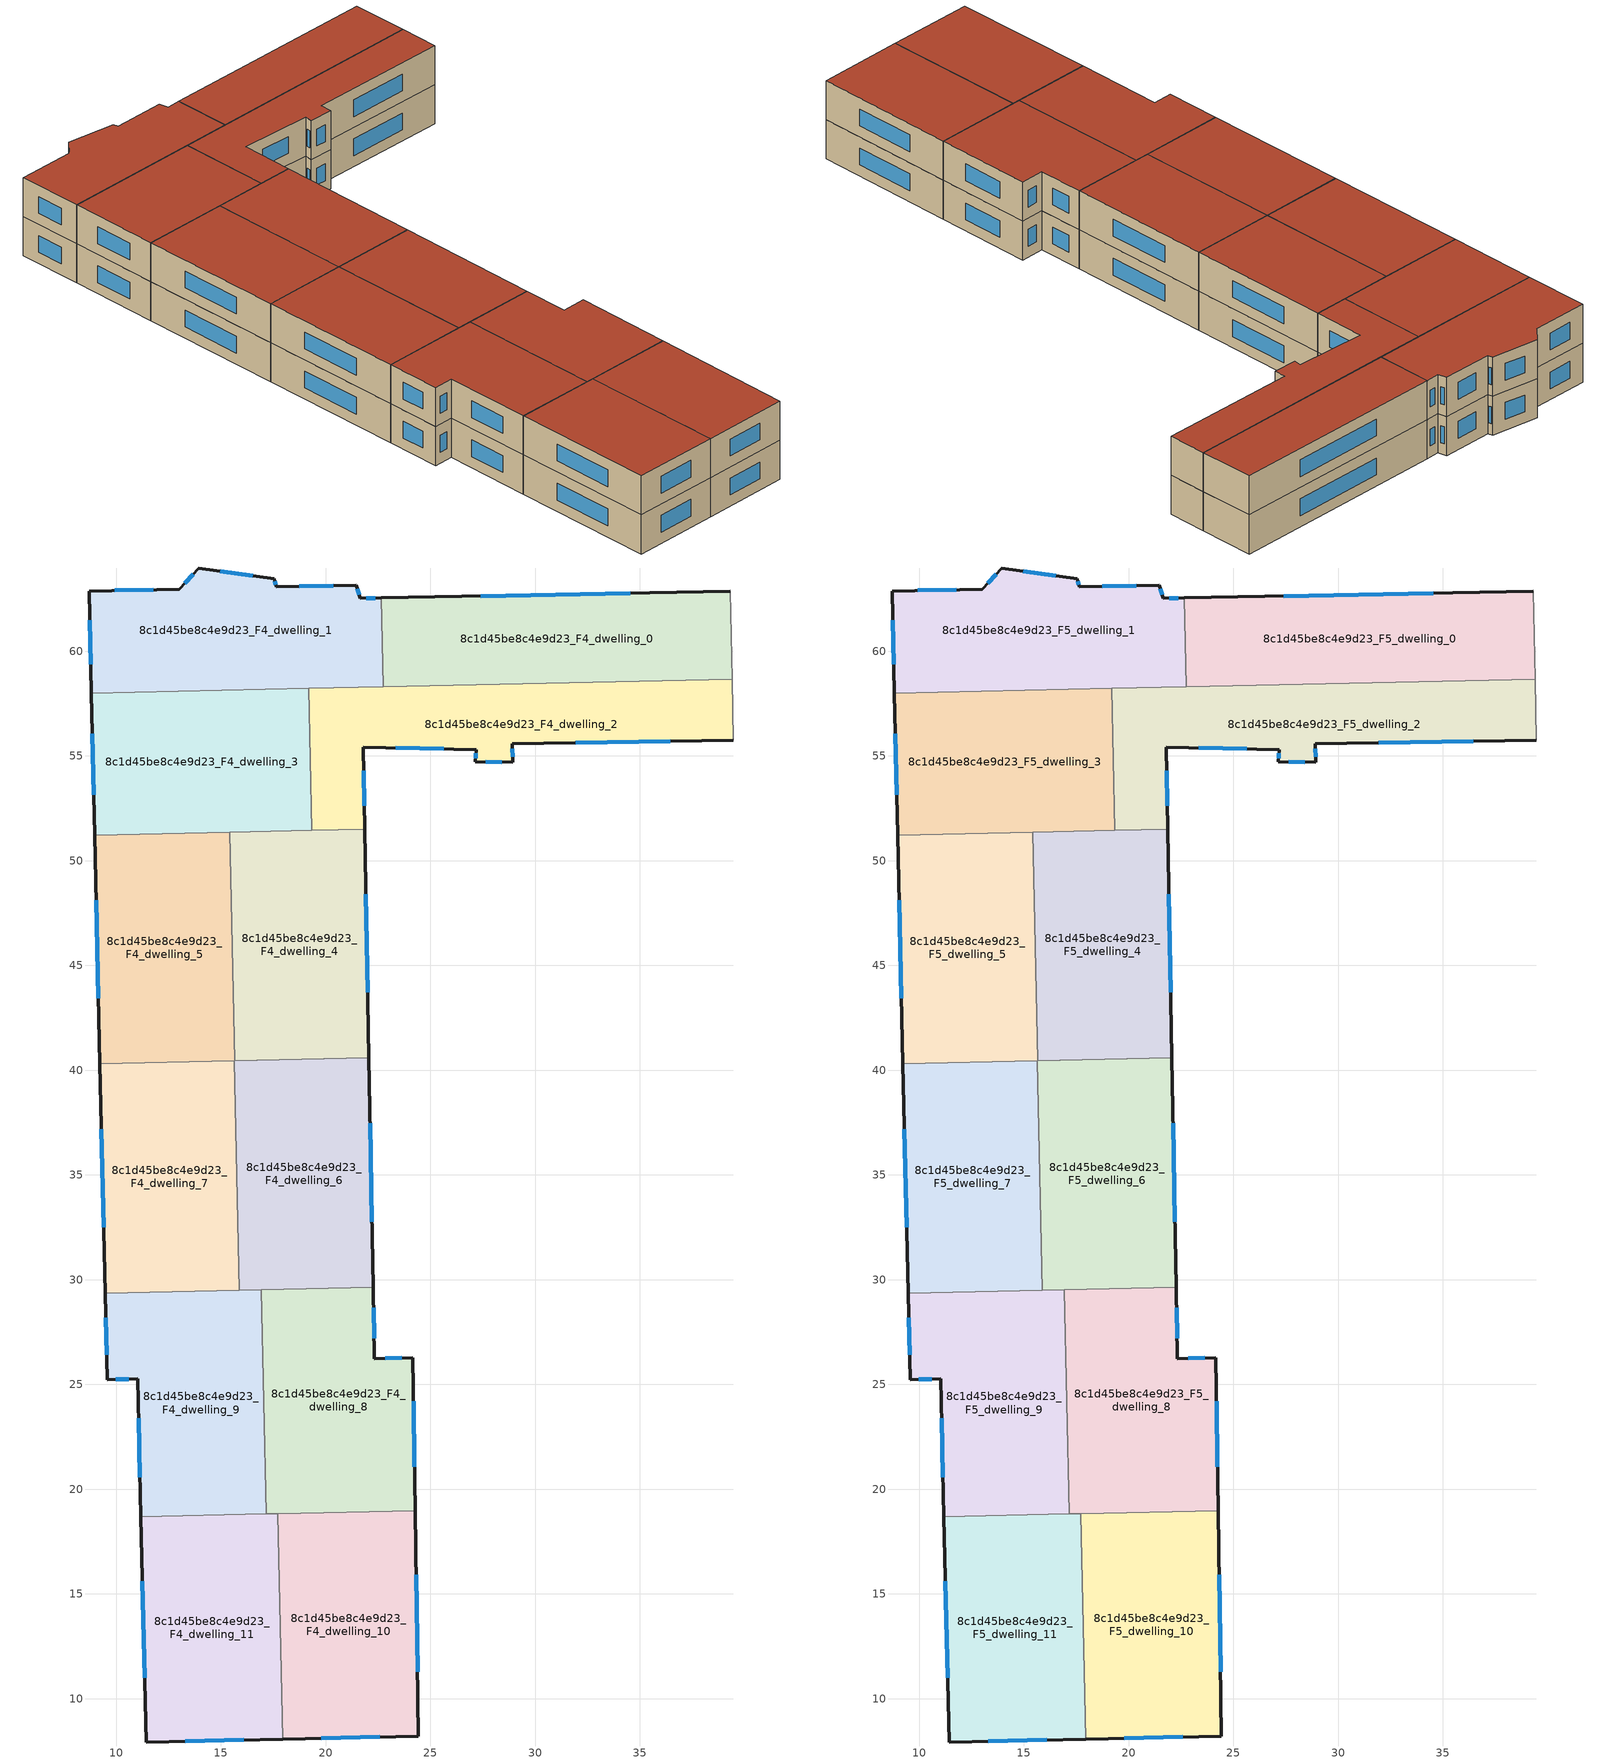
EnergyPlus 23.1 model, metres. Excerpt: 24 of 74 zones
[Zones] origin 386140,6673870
8c1d45be8c4e9d23_F4_dwelling_0
 floor to 8c1d45be8c4e9d23_F3_dwelling_0 (EU_floor_Construction): 39.31,62.86 39.4,58.67 22.74,58.3 22.65,62.54 z12
 wall outside (EU_wall_Construction): 39.31,62.86 22.65,62.54 z12:15
 wall to 8c1d45be8c4e9d23_F4_dwelling_1 (EU_wall_Construction): 22.65,62.54 22.74,58.3 z12:15
 wall adiabatic (EU_wall_Construction): 39.4,58.67 39.31,62.86 z12:15
 wall to 8c1d45be8c4e9d23_F4_dwelling_2 (EU_wall_Construction): 22.74,58.3 39.4,58.67 z12:15
 window (EU_Window_Construction): 34.55,62.77 27.41,62.63 z12.86:14.14
8c1d45be8c4e9d23_F4_dwelling_1
 floor to 8c1d45be8c4e9d23_F3_dwelling_1 (EU_floor_Construction): 22.65,62.54 22.74,58.3 8.82,58 8.71,62.87 13,62.97 13.94,63.97 17.54,63.45 17.64,63.07 21.46,63.16 21.65,62.52 z12
 wall outside (EU_wall_Construction): 22.65,62.54 21.65,62.52 21.46,63.16 17.64,63.07 17.54,63.45 13.94,63.97 13,62.97 8.71,62.87 8.82,58 z12:15
 wall to 8c1d45be8c4e9d23_F4_dwelling_3 (EU_wall_Construction): 8.82,58 19.18,58.22 z12:15
 wall to 8c1d45be8c4e9d23_F4_dwelling_2 (EU_wall_Construction): 19.18,58.22 22.74,58.3 z12:15
 window (EU_Window_Construction): 21.6,62.7 21.52,62.97 / 22.36,62.54 21.94,62.53 / 8.74,61.48 8.79,59.39 / 11.77,62.94 9.93,62.9 / 13.67,63.69 13.27,63.25 / 16.51,63.6 14.97,63.82 / 17.61,63.18 17.57,63.34 / 20.37,63.13 18.73,63.09 z12.86:14.14
8c1d45be8c4e9d23_F4_dwelling_10
 floor to 8c1d45be8c4e9d23_F3_dwelling_10 (EU_floor_Construction): 24.27,18.98 24.43,8.22 17.95,8.08 17.71,18.84 z12
 wall outside (EU_wall_Construction): 17.95,8.08 24.43,8.22 24.27,18.98 z12:15
 wall to 8c1d45be8c4e9d23_F4_dwelling_11 (EU_wall_Construction): 17.71,18.84 17.95,8.08 z12:15
 wall to 8c1d45be8c4e9d23_F4_dwelling_8 (EU_wall_Construction): 24.27,18.98 17.71,18.84 z12:15
 window (EU_Window_Construction): 24.39,11.3 24.32,15.91 / 19.8,8.12 22.58,8.18 z12.86:14.14
8c1d45be8c4e9d23_F4_dwelling_11
 floor to 8c1d45be8c4e9d23_F3_dwelling_11 (EU_floor_Construction): 17.71,18.84 17.95,8.08 11.43,7.93 11.18,18.69 z12
 wall outside (EU_wall_Construction): 11.18,18.69 11.43,7.93 17.95,8.08 z12:15
 wall to 8c1d45be8c4e9d23_F4_dwelling_9 (EU_wall_Construction): 17.17,18.83 11.18,18.69 z12:15
 wall to 8c1d45be8c4e9d23_F4_dwelling_8 (EU_wall_Construction): 17.71,18.84 17.17,18.83 z12:15
 window (EU_Window_Construction): 13.29,7.98 16.09,8.04 / 11.25,15.62 11.36,11.01 z12.86:14.14
8c1d45be8c4e9d23_F4_dwelling_2
 floor to 8c1d45be8c4e9d23_F3_dwelling_2 (EU_floor_Construction): 39.4,58.67 39.47,55.74 28.92,55.59 28.92,54.7 27.15,54.72 27.18,55.3 21.8,55.42 21.87,51.51 19.33,51.45 19.18,58.22 z12
 wall outside (EU_wall_Construction): 21.87,51.51 21.8,55.42 27.18,55.3 27.15,54.72 28.92,54.7 28.92,55.59 39.47,55.74 z12:15
 wall adiabatic (EU_wall_Construction): 39.47,55.74 39.4,58.67 z12:15
 wall to 8c1d45be8c4e9d23_F4_dwelling_3 (EU_wall_Construction): 19.18,58.22 19.33,51.45 z12:15
 wall to 8c1d45be8c4e9d23_F4_dwelling_4 (EU_wall_Construction): 19.33,51.45 21.87,51.51 z12:15
 window (EU_Window_Construction): 31.93,55.63 36.45,55.7 / 28.92,54.96 28.92,55.34 / 27.65,54.72 28.42,54.71 / 27.17,55.14 27.16,54.89 / 23.34,55.39 25.64,55.34 / 21.85,52.63 21.82,54.3 z12.86:14.14
8c1d45be8c4e9d23_F4_dwelling_3
 floor to 8c1d45be8c4e9d23_F3_dwelling_3 (EU_floor_Construction): 19.18,58.22 19.33,51.45 8.98,51.22 8.82,58 z12
 wall outside (EU_wall_Construction): 8.82,58 8.98,51.22 z12:15
 wall to 8c1d45be8c4e9d23_F4_dwelling_5 (EU_wall_Construction): 8.98,51.22 15.42,51.37 z12:15
 wall to 8c1d45be8c4e9d23_F4_dwelling_4 (EU_wall_Construction): 15.42,51.37 19.33,51.45 z12:15
 window (EU_Window_Construction): 8.86,56.06 8.93,53.16 z12.86:14.14
8c1d45be8c4e9d23_F4_dwelling_4
 floor to 8c1d45be8c4e9d23_F3_dwelling_4 (EU_floor_Construction): 21.87,51.51 22.07,40.6 15.66,40.46 15.41,51.37 z12
 wall outside (EU_wall_Construction): 22.07,40.6 21.87,51.51 z12:15
 wall to 8c1d45be8c4e9d23_F4_dwelling_5 (EU_wall_Construction): 15.41,51.37 15.66,40.46 22.07,40.6 z12:15
 window (EU_Window_Construction): 22.01,43.72 21.93,48.39 z12.86:14.14
8c1d45be8c4e9d23_F4_dwelling_5
 floor to 8c1d45be8c4e9d23_F3_dwelling_5 (EU_floor_Construction): 15.41,51.37 15.66,40.46 9.23,40.32 8.98,51.22 z12
 wall outside (EU_wall_Construction): 8.98,51.22 9.23,40.32 z12:15
 wall to 8c1d45be8c4e9d23_F4_dwelling_6 (EU_wall_Construction): 15.64,40.46 22.07,40.6 z12:15
 wall to 8c1d45be8c4e9d23_F4_dwelling_7 (EU_wall_Construction): 9.23,40.32 15.64,40.46 z12:15
 window (EU_Window_Construction): 9.05,48.11 9.16,43.43 z12.86:14.14
8c1d45be8c4e9d23_F4_dwelling_6
 floor to 8c1d45be8c4e9d23_F3_dwelling_6 (EU_floor_Construction): 22.07,40.6 22.27,29.65 15.88,29.51 15.64,40.46 z12
 wall outside (EU_wall_Construction): 22.27,29.65 22.07,40.6 z12:15
 wall to 8c1d45be8c4e9d23_F4_dwelling_7 (EU_wall_Construction): 15.64,40.46 15.88,29.51 z12:15
 wall to 8c1d45be8c4e9d23_F4_dwelling_8 (EU_wall_Construction): 16.93,29.53 22.27,29.65 z12:15
 wall to 8c1d45be8c4e9d23_F4_dwelling_9 (EU_wall_Construction): 15.88,29.51 16.93,29.53 z12:15
 window (EU_Window_Construction): 22.21,32.78 22.13,37.47 z12.86:14.14
8c1d45be8c4e9d23_F4_dwelling_7
 floor to 8c1d45be8c4e9d23_F3_dwelling_7 (EU_floor_Construction): 15.64,40.46 15.88,29.51 9.48,29.37 9.23,40.32 z12
 wall outside (EU_wall_Construction): 9.23,40.32 9.48,29.37 z12:15
 wall to 8c1d45be8c4e9d23_F4_dwelling_9 (EU_wall_Construction): 9.48,29.37 15.88,29.51 z12:15
 window (EU_Window_Construction): 9.3,37.19 9.41,32.49 z12.86:14.14
8c1d45be8c4e9d23_F4_dwelling_8
 floor to 8c1d45be8c4e9d23_F3_dwelling_8 (EU_floor_Construction): 22.27,29.65 22.33,26.23 24.16,26.29 24.27,18.98 17.17,18.83 16.93,29.53 z12
 wall outside (EU_wall_Construction): 24.27,18.98 24.16,26.29 22.33,26.23 22.27,29.65 z12:15
 wall to 8c1d45be8c4e9d23_F4_dwelling_9 (EU_wall_Construction): 16.93,29.53 17.17,18.83 z12:15
 window (EU_Window_Construction): 22.31,27.2 22.29,28.67 / 23.64,26.27 22.85,26.24 / 24.24,21.07 24.19,24.2 z12.86:14.14
8c1d45be8c4e9d23_F4_dwelling_9
 floor to 8c1d45be8c4e9d23_F3_dwelling_9 (EU_floor_Construction): 16.93,29.53 17.17,18.83 11.18,18.69 11.03,25.26 9.58,25.23 9.48,29.37 z12
 wall outside (EU_wall_Construction): 9.48,29.37 9.58,25.23 11.03,25.26 11.18,18.69 z12:15
 window (EU_Window_Construction): 9.51,28.18 9.55,26.41 / 11.07,23.39 11.14,20.57 / 9.99,25.24 10.61,25.25 z12.86:14.14
8c1d45be8c4e9d23_F5_dwelling_0
 floor to 8c1d45be8c4e9d23_F4_dwelling_0 (EU_floor_Construction): 39.31,62.86 39.4,58.67 22.74,58.3 22.65,62.54 z15
 wall outside (EU_wall_Construction): 39.31,62.86 22.65,62.54 z15:18
 wall to 8c1d45be8c4e9d23_F5_dwelling_1 (EU_wall_Construction): 22.65,62.54 22.74,58.3 z15:18
 wall adiabatic (EU_wall_Construction): 39.4,58.67 39.31,62.86 z15:18
 wall to 8c1d45be8c4e9d23_F5_dwelling_2 (EU_wall_Construction): 22.74,58.3 39.4,58.67 z15:18
 window (EU_Window_Construction): 34.55,62.77 27.41,62.63 z15.86:17.14
 roof outside (EU_roof_Construction): 39.4,58.67 39.31,62.86 22.65,62.54 22.74,58.3 z18
8c1d45be8c4e9d23_F5_dwelling_1
 floor to 8c1d45be8c4e9d23_F4_dwelling_1 (EU_floor_Construction): 22.65,62.54 22.74,58.3 8.82,58 8.71,62.87 13,62.97 13.94,63.97 17.54,63.45 17.64,63.07 21.46,63.16 21.65,62.52 z15
 wall outside (EU_wall_Construction): 22.65,62.54 21.65,62.52 21.46,63.16 17.64,63.07 17.54,63.45 13.94,63.97 13,62.97 8.71,62.87 8.82,58 z15:18
 wall to 8c1d45be8c4e9d23_F5_dwelling_3 (EU_wall_Construction): 8.82,58 19.18,58.22 z15:18
 wall to 8c1d45be8c4e9d23_F5_dwelling_2 (EU_wall_Construction): 19.18,58.22 22.74,58.3 z15:18
 window (EU_Window_Construction): 21.6,62.7 21.52,62.97 / 22.36,62.54 21.94,62.53 / 8.74,61.48 8.79,59.39 / 11.77,62.94 9.93,62.9 / 13.67,63.69 13.27,63.25 / 16.51,63.6 14.97,63.82 / 17.61,63.18 17.57,63.34 / 20.37,63.13 18.73,63.09 z15.86:17.14
 roof outside (EU_roof_Construction): 22.74,58.3 22.65,62.54 21.65,62.52 21.46,63.16 17.64,63.07 17.54,63.45 13.94,63.97 13,62.97 8.71,62.87 8.82,58 z18
8c1d45be8c4e9d23_F5_dwelling_10
 floor to 8c1d45be8c4e9d23_F4_dwelling_10 (EU_floor_Construction): 24.27,18.98 24.43,8.22 17.95,8.08 17.71,18.84 z15
 wall outside (EU_wall_Construction): 17.95,8.08 24.43,8.22 24.27,18.98 z15:18
 wall to 8c1d45be8c4e9d23_F5_dwelling_11 (EU_wall_Construction): 17.71,18.84 17.95,8.08 z15:18
 wall to 8c1d45be8c4e9d23_F5_dwelling_8 (EU_wall_Construction): 24.27,18.98 17.71,18.84 z15:18
 window (EU_Window_Construction): 24.39,11.3 24.32,15.91 / 19.8,8.12 22.58,8.18 z15.86:17.14
 roof outside (EU_roof_Construction): 24.43,8.22 24.27,18.98 17.71,18.84 17.95,8.08 z18
8c1d45be8c4e9d23_F5_dwelling_11
 floor to 8c1d45be8c4e9d23_F4_dwelling_11 (EU_floor_Construction): 17.71,18.84 17.95,8.08 11.43,7.93 11.18,18.69 z15
 wall outside (EU_wall_Construction): 11.18,18.69 11.43,7.93 17.95,8.08 z15:18
 wall to 8c1d45be8c4e9d23_F5_dwelling_9 (EU_wall_Construction): 17.17,18.83 11.18,18.69 z15:18
 wall to 8c1d45be8c4e9d23_F5_dwelling_8 (EU_wall_Construction): 17.71,18.84 17.17,18.83 z15:18
 window (EU_Window_Construction): 13.29,7.98 16.09,8.04 / 11.25,15.62 11.36,11.01 z15.86:17.14
 roof outside (EU_roof_Construction): 17.95,8.08 17.71,18.84 11.18,18.69 11.43,7.93 z18
8c1d45be8c4e9d23_F5_dwelling_2
 floor to 8c1d45be8c4e9d23_F4_dwelling_2 (EU_floor_Construction): 39.4,58.67 39.47,55.74 28.92,55.59 28.92,54.7 27.15,54.72 27.18,55.3 21.8,55.42 21.87,51.51 19.33,51.45 19.18,58.22 z15
 wall outside (EU_wall_Construction): 21.87,51.51 21.8,55.42 27.18,55.3 27.15,54.72 28.92,54.7 28.92,55.59 39.47,55.74 z15:18
 wall adiabatic (EU_wall_Construction): 39.47,55.74 39.4,58.67 z15:18
 wall to 8c1d45be8c4e9d23_F5_dwelling_3 (EU_wall_Construction): 19.18,58.22 19.33,51.45 z15:18
 wall to 8c1d45be8c4e9d23_F5_dwelling_4 (EU_wall_Construction): 19.33,51.45 21.87,51.51 z15:18
 window (EU_Window_Construction): 31.93,55.63 36.45,55.7 / 28.92,54.96 28.92,55.34 / 27.65,54.72 28.42,54.71 / 27.17,55.14 27.16,54.89 / 23.34,55.39 25.64,55.34 / 21.85,52.63 21.82,54.3 z15.86:17.14
 roof outside (EU_roof_Construction): 39.47,55.74 39.4,58.67 19.18,58.22 19.33,51.45 21.87,51.51 21.8,55.42 27.18,55.3 27.15,54.72 28.92,54.7 28.92,55.59 z18
8c1d45be8c4e9d23_F5_dwelling_3
 floor to 8c1d45be8c4e9d23_F4_dwelling_3 (EU_floor_Construction): 19.18,58.22 19.33,51.45 8.98,51.22 8.82,58 z15
 wall outside (EU_wall_Construction): 8.82,58 8.98,51.22 z15:18
 wall to 8c1d45be8c4e9d23_F5_dwelling_5 (EU_wall_Construction): 8.98,51.22 15.42,51.37 z15:18
 wall to 8c1d45be8c4e9d23_F5_dwelling_4 (EU_wall_Construction): 15.42,51.37 19.33,51.45 z15:18
 window (EU_Window_Construction): 8.86,56.06 8.93,53.16 z15.86:17.14
 roof outside (EU_roof_Construction): 19.33,51.45 19.18,58.22 8.82,58 8.98,51.22 z18
8c1d45be8c4e9d23_F5_dwelling_4
 floor to 8c1d45be8c4e9d23_F4_dwelling_4 (EU_floor_Construction): 21.87,51.51 22.07,40.6 15.66,40.46 15.41,51.37 z15
 wall outside (EU_wall_Construction): 22.07,40.6 21.87,51.51 z15:18
 wall to 8c1d45be8c4e9d23_F5_dwelling_5 (EU_wall_Construction): 15.41,51.37 15.66,40.46 22.07,40.6 z15:18
 window (EU_Window_Construction): 22.01,43.72 21.93,48.39 z15.86:17.14
 roof outside (EU_roof_Construction): 22.07,40.6 21.87,51.51 15.41,51.37 15.66,40.46 z18
8c1d45be8c4e9d23_F5_dwelling_5
 floor to 8c1d45be8c4e9d23_F4_dwelling_5 (EU_floor_Construction): 15.41,51.37 15.66,40.46 9.23,40.32 8.98,51.22 z15
 wall outside (EU_wall_Construction): 8.98,51.22 9.23,40.32 z15:18
 wall to 8c1d45be8c4e9d23_F5_dwelling_6 (EU_wall_Construction): 15.64,40.46 22.07,40.6 z15:18
 wall to 8c1d45be8c4e9d23_F5_dwelling_7 (EU_wall_Construction): 9.23,40.32 15.64,40.46 z15:18
 window (EU_Window_Construction): 9.05,48.11 9.16,43.43 z15.86:17.14
 roof outside (EU_roof_Construction): 15.66,40.46 15.41,51.37 8.98,51.22 9.23,40.32 z18
8c1d45be8c4e9d23_F5_dwelling_6
 floor to 8c1d45be8c4e9d23_F4_dwelling_6 (EU_floor_Construction): 22.07,40.6 22.27,29.65 15.88,29.51 15.64,40.46 z15
 wall outside (EU_wall_Construction): 22.27,29.65 22.07,40.6 z15:18
 wall to 8c1d45be8c4e9d23_F5_dwelling_7 (EU_wall_Construction): 15.64,40.46 15.88,29.51 z15:18
 wall to 8c1d45be8c4e9d23_F5_dwelling_8 (EU_wall_Construction): 16.93,29.53 22.27,29.65 z15:18
 wall to 8c1d45be8c4e9d23_F5_dwelling_9 (EU_wall_Construction): 15.88,29.51 16.93,29.53 z15:18
 window (EU_Window_Construction): 22.21,32.78 22.13,37.47 z15.86:17.14
 roof outside (EU_roof_Construction): 22.27,29.65 22.07,40.6 15.64,40.46 15.88,29.51 z18
8c1d45be8c4e9d23_F5_dwelling_7
 floor to 8c1d45be8c4e9d23_F4_dwelling_7 (EU_floor_Construction): 15.64,40.46 15.88,29.51 9.48,29.37 9.23,40.32 z15
 wall outside (EU_wall_Construction): 9.23,40.32 9.48,29.37 z15:18
 wall to 8c1d45be8c4e9d23_F5_dwelling_9 (EU_wall_Construction): 9.48,29.37 15.88,29.51 z15:18
 window (EU_Window_Construction): 9.3,37.19 9.41,32.49 z15.86:17.14
 roof outside (EU_roof_Construction): 15.88,29.51 15.64,40.46 9.23,40.32 9.48,29.37 z18
8c1d45be8c4e9d23_F5_dwelling_8
 floor to 8c1d45be8c4e9d23_F4_dwelling_8 (EU_floor_Construction): 22.27,29.65 22.33,26.23 24.16,26.29 24.27,18.98 17.17,18.83 16.93,29.53 z15
 wall outside (EU_wall_Construction): 24.27,18.98 24.16,26.29 22.33,26.23 22.27,29.65 z15:18
 wall to 8c1d45be8c4e9d23_F5_dwelling_9 (EU_wall_Construction): 16.93,29.53 17.17,18.83 z15:18
 window (EU_Window_Construction): 22.31,27.2 22.29,28.67 / 23.64,26.27 22.85,26.24 / 24.24,21.07 24.19,24.2 z15.86:17.14
 roof outside (EU_roof_Construction): 24.27,18.98 24.16,26.29 22.33,26.23 22.27,29.65 16.93,29.53 17.17,18.83 z18
8c1d45be8c4e9d23_F5_dwelling_9
 floor to 8c1d45be8c4e9d23_F4_dwelling_9 (EU_floor_Construction): 16.93,29.53 17.17,18.83 11.18,18.69 11.03,25.26 9.58,25.23 9.48,29.37 z15
 wall outside (EU_wall_Construction): 9.48,29.37 9.58,25.23 11.03,25.26 11.18,18.69 z15:18
 window (EU_Window_Construction): 9.51,28.18 9.55,26.41 / 11.07,23.39 11.14,20.57 / 9.99,25.24 10.61,25.25 z15.86:17.14
 roof outside (EU_roof_Construction): 17.17,18.83 16.93,29.53 9.48,29.37 9.58,25.23 11.03,25.26 11.18,18.69 z18
[Building]
EU S2 Campaign: North Axis=0; Terrain=City; Solar Distribution=FullExterior
[Site:Location]
Helsinki-Vantaa.AP: Latitude=60.317; Longitude=24.963; Time Zone=2; Elevation=54.6
[SizingPeriod:WeatherFileDays]
AnnualSizingPeriod: Begin Month=1; Begin Day of Month=1; End Month=12; End Day of Month=31; Day of Week for Start Day=Monday; Use Weather File Daylight Saving Period=No; Use Weather File Rain and Snow Indicators=No
[MATERIAL]
EU_InternalMass_Material: Roughness=MediumRough; Thickness=0.1; Conductivity=1; Density=1800; Specific Heat=900; Thermal Absorptance=0.9; Solar Absorptance=0.7; Visible Absorptance=0.7
[MATERIAL:NOMASS] Roughness=MediumRough; Thermal Absorptance=0.9; Solar Absorptance=0.7; Visible Absorptance=0.7
Name | Thermal Resistance
EU_wall_NoMass | 1.10183
EU_roof_NoMass; EU_floor_NoMass | 1.70606
[WINDOWMATERIAL:SIMPLEGLAZINGSYSTEM]
EU_Window_SimpleGlazing: UFactor=3.11035; Solar Heat Gain Coefficient=0.8; Visible Transmittance=0.8
[CONSTRUCTION]
EU_wall_Construction: EU_wall_NoMass
EU_roof_Construction: EU_roof_NoMass
EU_floor_Construction: EU_floor_NoMass
EU_Window_Construction: EU_Window_SimpleGlazing
EU_InternalMass_Construction: EU_InternalMass_Material
[ZONE] Type=1; Multiplier=1; Ceiling Height=autocalculate; Floor Area=autocalculate; Part of Total Floor Area=Yes
Name | Volume
8c1d45be8c4e9d23_F4_dwelling_0; 8c1d45be8c4e9d23_F5_dwelling_0 | 210.634
8c1d45be8c4e9d23_F4_dwelling_1; 8c1d45be8c4e9d23_F5_dwelling_1 | 210.612
8c1d45be8c4e9d23_F4_dwelling_10; 8c1d45be8c4e9d23_F5_dwelling_10; 8c1d45be8c4e9d23_F4_dwelling_5; 8c1d45be8c4e9d23_F5_dwelling_5 | 210.606
8c1d45be8c4e9d23_F4_dwelling_11; 8c1d45be8c4e9d23_F5_dwelling_11 | 210.605
8c1d45be8c4e9d23_F4_dwelling_2; 8c1d45be8c4e9d23_F5_dwelling_2 | 210.584
8c1d45be8c4e9d23_F4_dwelling_3; 8c1d45be8c4e9d23_F5_dwelling_3 | 210.598
8c1d45be8c4e9d23_F4_dwelling_4; 8c1d45be8c4e9d23_F5_dwelling_4 | 210.613
8c1d45be8c4e9d23_F4_dwelling_6; 8c1d45be8c4e9d23_F5_dwelling_6 | 210.586
8c1d45be8c4e9d23_F4_dwelling_7; 8c1d45be8c4e9d23_F5_dwelling_7 | 210.594
8c1d45be8c4e9d23_F4_dwelling_8; 8c1d45be8c4e9d23_F5_dwelling_8 | 210.618
8c1d45be8c4e9d23_F4_dwelling_9; 8c1d45be8c4e9d23_F5_dwelling_9 | 210.628
[INTERNALMASS] Construction=EU_InternalMass_Construction
Name | Zone or ZoneList | Surface Area
8c1d45be8c4e9d23_F4_dwelling_0_EU_InternalMass | 8c1d45be8c4e9d23_F4_dwelling_0 | 70.2116
8c1d45be8c4e9d23_F4_dwelling_1_EU_InternalMass | 8c1d45be8c4e9d23_F4_dwelling_1 | 70.2036
8c1d45be8c4e9d23_F4_dwelling_2_EU_InternalMass | 8c1d45be8c4e9d23_F4_dwelling_2 | 70.2054
8c1d45be8c4e9d23_F4_dwelling_3_EU_InternalMass | 8c1d45be8c4e9d23_F4_dwelling_3 | 70.1996
8c1d45be8c4e9d23_F4_dwelling_4_EU_InternalMass | 8c1d45be8c4e9d23_F4_dwelling_4 | 70.2045
8c1d45be8c4e9d23_F4_dwelling_5_EU_InternalMass | 8c1d45be8c4e9d23_F4_dwelling_5 | 70.2041
8c1d45be8c4e9d23_F4_dwelling_6_EU_InternalMass | 8c1d45be8c4e9d23_F4_dwelling_6 | 70.1951
8c1d45be8c4e9d23_F4_dwelling_7_EU_InternalMass | 8c1d45be8c4e9d23_F4_dwelling_7 | 70.1979
8c1d45be8c4e9d23_F4_dwelling_8_EU_InternalMass | 8c1d45be8c4e9d23_F4_dwelling_8 | 70.206
8c1d45be8c4e9d23_F4_dwelling_9_EU_InternalMass | 8c1d45be8c4e9d23_F4_dwelling_9 | 70.2093
8c1d45be8c4e9d23_F4_dwelling_10_EU_InternalMass | 8c1d45be8c4e9d23_F4_dwelling_10 | 70.2019
8c1d45be8c4e9d23_F4_dwelling_11_EU_InternalMass | 8c1d45be8c4e9d23_F4_dwelling_11 | 70.202
8c1d45be8c4e9d23_F5_dwelling_0_EU_InternalMass | 8c1d45be8c4e9d23_F5_dwelling_0 | 70.2116
8c1d45be8c4e9d23_F5_dwelling_1_EU_InternalMass | 8c1d45be8c4e9d23_F5_dwelling_1 | 70.2036
8c1d45be8c4e9d23_F5_dwelling_2_EU_InternalMass | 8c1d45be8c4e9d23_F5_dwelling_2 | 70.2054
8c1d45be8c4e9d23_F5_dwelling_3_EU_InternalMass | 8c1d45be8c4e9d23_F5_dwelling_3 | 70.1996
8c1d45be8c4e9d23_F5_dwelling_4_EU_InternalMass | 8c1d45be8c4e9d23_F5_dwelling_4 | 70.2045
8c1d45be8c4e9d23_F5_dwelling_5_EU_InternalMass | 8c1d45be8c4e9d23_F5_dwelling_5 | 70.2041
8c1d45be8c4e9d23_F5_dwelling_6_EU_InternalMass | 8c1d45be8c4e9d23_F5_dwelling_6 | 70.1951
8c1d45be8c4e9d23_F5_dwelling_7_EU_InternalMass | 8c1d45be8c4e9d23_F5_dwelling_7 | 70.1979
8c1d45be8c4e9d23_F5_dwelling_8_EU_InternalMass | 8c1d45be8c4e9d23_F5_dwelling_8 | 70.206
8c1d45be8c4e9d23_F5_dwelling_9_EU_InternalMass | 8c1d45be8c4e9d23_F5_dwelling_9 | 70.2093
8c1d45be8c4e9d23_F5_dwelling_10_EU_InternalMass | 8c1d45be8c4e9d23_F5_dwelling_10 | 70.2019
8c1d45be8c4e9d23_F5_dwelling_11_EU_InternalMass | 8c1d45be8c4e9d23_F5_dwelling_11 | 70.202
[OTHEREQUIPMENT] Fuel Type=Electricity; Design Level Calculation Method=Watts/Area; Power per Zone Floor Area=1; Fraction Latent=0; Fraction Radiant=0; Fraction Lost=0; Carbon Dioxide Generation Rate=0; EndUse Subcategory=EU_Step8_InternalGains
Name | Zone or ZoneList or Space or SpaceList | Schedule
EU_Step8_InternalGain_8c1d45be8c4e9d23_F4_dwelling_0_f000 | 8c1d45be8c4e9d23_F4_dwelling_0 | EU_Step8_GainSchedule_8c1d45be8c4e9d23_F4_dwelling_0_f000
EU_Step8_InternalGain_8c1d45be8c4e9d23_F4_dwelling_1_f000 | 8c1d45be8c4e9d23_F4_dwelling_1 | EU_Step8_GainSchedule_8c1d45be8c4e9d23_F4_dwelling_1_f000
EU_Step8_InternalGain_8c1d45be8c4e9d23_F4_dwelling_2_f000 | 8c1d45be8c4e9d23_F4_dwelling_2 | EU_Step8_GainSchedule_8c1d45be8c4e9d23_F4_dwelling_2_f000
EU_Step8_InternalGain_8c1d45be8c4e9d23_F4_dwelling_3_f000 | 8c1d45be8c4e9d23_F4_dwelling_3 | EU_Step8_GainSchedule_8c1d45be8c4e9d23_F4_dwelling_3_f000
EU_Step8_InternalGain_8c1d45be8c4e9d23_F4_dwelling_4_f000 | 8c1d45be8c4e9d23_F4_dwelling_4 | EU_Step8_GainSchedule_8c1d45be8c4e9d23_F4_dwelling_4_f000
EU_Step8_InternalGain_8c1d45be8c4e9d23_F4_dwelling_5_f000 | 8c1d45be8c4e9d23_F4_dwelling_5 | EU_Step8_GainSchedule_8c1d45be8c4e9d23_F4_dwelling_5_f000
EU_Step8_InternalGain_8c1d45be8c4e9d23_F4_dwelling_6_f000 | 8c1d45be8c4e9d23_F4_dwelling_6 | EU_Step8_GainSchedule_8c1d45be8c4e9d23_F4_dwelling_6_f000
EU_Step8_InternalGain_8c1d45be8c4e9d23_F4_dwelling_7_f000 | 8c1d45be8c4e9d23_F4_dwelling_7 | EU_Step8_GainSchedule_8c1d45be8c4e9d23_F4_dwelling_7_f000
EU_Step8_InternalGain_8c1d45be8c4e9d23_F4_dwelling_8_f000 | 8c1d45be8c4e9d23_F4_dwelling_8 | EU_Step8_GainSchedule_8c1d45be8c4e9d23_F4_dwelling_8_f000
EU_Step8_InternalGain_8c1d45be8c4e9d23_F4_dwelling_9_f000 | 8c1d45be8c4e9d23_F4_dwelling_9 | EU_Step8_GainSchedule_8c1d45be8c4e9d23_F4_dwelling_9_f000
EU_Step8_InternalGain_8c1d45be8c4e9d23_F4_dwelling_10_f000 | 8c1d45be8c4e9d23_F4_dwelling_10 | EU_Step8_GainSchedule_8c1d45be8c4e9d23_F4_dwelling_10_f000
EU_Step8_InternalGain_8c1d45be8c4e9d23_F4_dwelling_11_f000 | 8c1d45be8c4e9d23_F4_dwelling_11 | EU_Step8_GainSchedule_8c1d45be8c4e9d23_F4_dwelling_11_f000
EU_Step8_InternalGain_8c1d45be8c4e9d23_F5_dwelling_0_f000 | 8c1d45be8c4e9d23_F5_dwelling_0 | EU_Step8_GainSchedule_8c1d45be8c4e9d23_F5_dwelling_0_f000
EU_Step8_InternalGain_8c1d45be8c4e9d23_F5_dwelling_1_f000 | 8c1d45be8c4e9d23_F5_dwelling_1 | EU_Step8_GainSchedule_8c1d45be8c4e9d23_F5_dwelling_1_f000
EU_Step8_InternalGain_8c1d45be8c4e9d23_F5_dwelling_2_f000 | 8c1d45be8c4e9d23_F5_dwelling_2 | EU_Step8_GainSchedule_8c1d45be8c4e9d23_F5_dwelling_2_f000
EU_Step8_InternalGain_8c1d45be8c4e9d23_F5_dwelling_3_f000 | 8c1d45be8c4e9d23_F5_dwelling_3 | EU_Step8_GainSchedule_8c1d45be8c4e9d23_F5_dwelling_3_f000
EU_Step8_InternalGain_8c1d45be8c4e9d23_F5_dwelling_4_f000 | 8c1d45be8c4e9d23_F5_dwelling_4 | EU_Step8_GainSchedule_8c1d45be8c4e9d23_F5_dwelling_4_f000
EU_Step8_InternalGain_8c1d45be8c4e9d23_F5_dwelling_5_f000 | 8c1d45be8c4e9d23_F5_dwelling_5 | EU_Step8_GainSchedule_8c1d45be8c4e9d23_F5_dwelling_5_f000
EU_Step8_InternalGain_8c1d45be8c4e9d23_F5_dwelling_6_f000 | 8c1d45be8c4e9d23_F5_dwelling_6 | EU_Step8_GainSchedule_8c1d45be8c4e9d23_F5_dwelling_6_f000
EU_Step8_InternalGain_8c1d45be8c4e9d23_F5_dwelling_7_f000 | 8c1d45be8c4e9d23_F5_dwelling_7 | EU_Step8_GainSchedule_8c1d45be8c4e9d23_F5_dwelling_7_f000
EU_Step8_InternalGain_8c1d45be8c4e9d23_F5_dwelling_8_f000 | 8c1d45be8c4e9d23_F5_dwelling_8 | EU_Step8_GainSchedule_8c1d45be8c4e9d23_F5_dwelling_8_f000
EU_Step8_InternalGain_8c1d45be8c4e9d23_F5_dwelling_9_f000 | 8c1d45be8c4e9d23_F5_dwelling_9 | EU_Step8_GainSchedule_8c1d45be8c4e9d23_F5_dwelling_9_f000
EU_Step8_InternalGain_8c1d45be8c4e9d23_F5_dwelling_10_f000 | 8c1d45be8c4e9d23_F5_dwelling_10 | EU_Step8_GainSchedule_8c1d45be8c4e9d23_F5_dwelling_10_f000
EU_Step8_InternalGain_8c1d45be8c4e9d23_F5_dwelling_11_f000 | 8c1d45be8c4e9d23_F5_dwelling_11 | EU_Step8_GainSchedule_8c1d45be8c4e9d23_F5_dwelling_11_f000
[ZONEVENTILATION:DESIGNFLOWRATE] Schedule=EU_AlwaysOn; Design Flow Rate Calculation Method=AirChanges/Hour; Air Changes per Hour=0.756316; Ventilation Type=Natural; Fan Pressure Rise=0; Fan Total Efficiency=1; Constant Term Coefficient=1; Temperature Term Coefficient=0; Velocity Term Coefficient=0; Velocity Squared Term Coefficient=0; Minimum Indoor Temperature=-100; Maximum Indoor Temperature=100; Delta Temperature=-100; Minimum Outdoor Temperature=-100; Maximum Outdoor Temperature=100; Maximum Wind Speed=40
Name | Zone or ZoneList or Space or SpaceList
EU_ConstantAir_8c1d45be8c4e9d23_F4_dwelling_0 | 8c1d45be8c4e9d23_F4_dwelling_0
EU_ConstantAir_8c1d45be8c4e9d23_F4_dwelling_1 | 8c1d45be8c4e9d23_F4_dwelling_1
EU_ConstantAir_8c1d45be8c4e9d23_F4_dwelling_2 | 8c1d45be8c4e9d23_F4_dwelling_2
EU_ConstantAir_8c1d45be8c4e9d23_F4_dwelling_3 | 8c1d45be8c4e9d23_F4_dwelling_3
EU_ConstantAir_8c1d45be8c4e9d23_F4_dwelling_4 | 8c1d45be8c4e9d23_F4_dwelling_4
EU_ConstantAir_8c1d45be8c4e9d23_F4_dwelling_5 | 8c1d45be8c4e9d23_F4_dwelling_5
EU_ConstantAir_8c1d45be8c4e9d23_F4_dwelling_6 | 8c1d45be8c4e9d23_F4_dwelling_6
EU_ConstantAir_8c1d45be8c4e9d23_F4_dwelling_7 | 8c1d45be8c4e9d23_F4_dwelling_7
EU_ConstantAir_8c1d45be8c4e9d23_F4_dwelling_8 | 8c1d45be8c4e9d23_F4_dwelling_8
EU_ConstantAir_8c1d45be8c4e9d23_F4_dwelling_9 | 8c1d45be8c4e9d23_F4_dwelling_9
EU_ConstantAir_8c1d45be8c4e9d23_F4_dwelling_10 | 8c1d45be8c4e9d23_F4_dwelling_10
EU_ConstantAir_8c1d45be8c4e9d23_F4_dwelling_11 | 8c1d45be8c4e9d23_F4_dwelling_11
EU_ConstantAir_8c1d45be8c4e9d23_F5_dwelling_0 | 8c1d45be8c4e9d23_F5_dwelling_0
EU_ConstantAir_8c1d45be8c4e9d23_F5_dwelling_1 | 8c1d45be8c4e9d23_F5_dwelling_1
EU_ConstantAir_8c1d45be8c4e9d23_F5_dwelling_2 | 8c1d45be8c4e9d23_F5_dwelling_2
EU_ConstantAir_8c1d45be8c4e9d23_F5_dwelling_3 | 8c1d45be8c4e9d23_F5_dwelling_3
EU_ConstantAir_8c1d45be8c4e9d23_F5_dwelling_4 | 8c1d45be8c4e9d23_F5_dwelling_4
EU_ConstantAir_8c1d45be8c4e9d23_F5_dwelling_5 | 8c1d45be8c4e9d23_F5_dwelling_5
EU_ConstantAir_8c1d45be8c4e9d23_F5_dwelling_6 | 8c1d45be8c4e9d23_F5_dwelling_6
EU_ConstantAir_8c1d45be8c4e9d23_F5_dwelling_7 | 8c1d45be8c4e9d23_F5_dwelling_7
EU_ConstantAir_8c1d45be8c4e9d23_F5_dwelling_8 | 8c1d45be8c4e9d23_F5_dwelling_8
EU_ConstantAir_8c1d45be8c4e9d23_F5_dwelling_9 | 8c1d45be8c4e9d23_F5_dwelling_9
EU_ConstantAir_8c1d45be8c4e9d23_F5_dwelling_10 | 8c1d45be8c4e9d23_F5_dwelling_10
EU_ConstantAir_8c1d45be8c4e9d23_F5_dwelling_11 | 8c1d45be8c4e9d23_F5_dwelling_11
[HVACTEMPLATE:THERMOSTAT] Constant Heating Setpoint=20; Constant Cooling Setpoint=50
EU_HeatOnly_8c1d45be8c4e9d23_F2_dwelling_2; EU_HeatOnly_8c1d45be8c4e9d23_F2_dwelling_3; EU_HeatOnly_8c1d45be8c4e9d23_F2_dwelling_4; EU_HeatOnly_8c1d45be8c4e9d23_F2_dwelling_5; EU_HeatOnly_8c1d45be8c4e9d23_F2_dwelling_6; EU_HeatOnly_8c1d45be8c4e9d23_F2_dwelling_7; EU_HeatOnly_8c1d45be8c4e9d23_F2_dwelling_8; EU_HeatOnly_8c1d45be8c4e9d23_F2_dwelling_9; EU_HeatOnly_8c1d45be8c4e9d23_F2_dwelling_10; EU_HeatOnly_8c1d45be8c4e9d23_F2_dwelling_11; EU_HeatOnly_8c1d45be8c4e9d23_F3_dwelling_0; EU_HeatOnly_8c1d45be8c4e9d23_F3_dwelling_1; EU_HeatOnly_8c1d45be8c4e9d23_F3_dwelling_2; EU_HeatOnly_8c1d45be8c4e9d23_F3_dwelling_3; EU_HeatOnly_8c1d45be8c4e9d23_F3_dwelling_4; EU_HeatOnly_8c1d45be8c4e9d23_F3_dwelling_5; EU_HeatOnly_8c1d45be8c4e9d23_F3_dwelling_6; EU_HeatOnly_8c1d45be8c4e9d23_F3_dwelling_7; EU_HeatOnly_8c1d45be8c4e9d23_F3_dwelling_8; EU_HeatOnly_8c1d45be8c4e9d23_F3_dwelling_9; EU_HeatOnly_8c1d45be8c4e9d23_F3_dwelling_10; EU_HeatOnly_8c1d45be8c4e9d23_F3_dwelling_11; EU_HeatOnly_8c1d45be8c4e9d23_F4_dwelling_0; EU_HeatOnly_8c1d45be8c4e9d23_F4_dwelling_1; EU_HeatOnly_8c1d45be8c4e9d23_F4_dwelling_2; EU_HeatOnly_8c1d45be8c4e9d23_F4_dwelling_3; EU_HeatOnly_8c1d45be8c4e9d23_F4_dwelling_4; EU_HeatOnly_8c1d45be8c4e9d23_F4_dwelling_5; EU_HeatOnly_8c1d45be8c4e9d23_F4_dwelling_6; EU_HeatOnly_8c1d45be8c4e9d23_F4_dwelling_7; EU_HeatOnly_8c1d45be8c4e9d23_F4_dwelling_8; EU_HeatOnly_8c1d45be8c4e9d23_F4_dwelling_9; EU_HeatOnly_8c1d45be8c4e9d23_F4_dwelling_10; EU_HeatOnly_8c1d45be8c4e9d23_F4_dwelling_11; EU_HeatOnly_8c1d45be8c4e9d23_F5_dwelling_0; EU_HeatOnly_8c1d45be8c4e9d23_F5_dwelling_1; EU_HeatOnly_8c1d45be8c4e9d23_F5_dwelling_2; EU_HeatOnly_8c1d45be8c4e9d23_F5_dwelling_3; EU_HeatOnly_8c1d45be8c4e9d23_F5_dwelling_4; EU_HeatOnly_8c1d45be8c4e9d23_F5_dwelling_5; EU_HeatOnly_8c1d45be8c4e9d23_F5_dwelling_6; EU_HeatOnly_8c1d45be8c4e9d23_F5_dwelling_7; EU_HeatOnly_8c1d45be8c4e9d23_F5_dwelling_8; EU_HeatOnly_8c1d45be8c4e9d23_F5_dwelling_9; EU_HeatOnly_8c1d45be8c4e9d23_F5_dwelling_10; EU_HeatOnly_8c1d45be8c4e9d23_F5_dwelling_11
[HVACTEMPLATE:ZONE:IDEALLOADSAIRSYSTEM] System Availability Schedule=EU_AlwaysOn; Maximum Heating Supply Air Temperature=50; Minimum Cooling Supply Air Temperature=13; Maximum Heating Supply Air Humidity Ratio=0.0156; Minimum Cooling Supply Air Humidity Ratio=0.0077; Heating Limit=NoLimit; Cooling Limit=NoLimit; Heating Availability Schedule=EU_AlwaysOn; Cooling Availability Schedule=EU_CoolingOff; Dehumidification Control Type=ConstantSensibleHeatRatio; Cooling Sensible Heat Ratio=0.7; Dehumidification Setpoint=60; Humidification Control Type=None; Humidification Setpoint=30; Outdoor Air Method=None; Outdoor Air Flow Rate per Person=0.00944; Outdoor Air Flow Rate per Zone Floor Area=0; Outdoor Air Flow Rate per Zone=0; Demand Controlled Ventilation Type=None; Outdoor Air Economizer Type=NoEconomizer; Heat Recovery Type=None; Sensible Heat Recovery Effectiveness=0.7; Latent Heat Recovery Effectiveness=0.65
Name | Template Thermostat
8c1d45be8c4e9d23_F4_dwelling_0 | EU_HeatOnly_8c1d45be8c4e9d23_F4_dwelling_0
8c1d45be8c4e9d23_F4_dwelling_1 | EU_HeatOnly_8c1d45be8c4e9d23_F4_dwelling_1
8c1d45be8c4e9d23_F4_dwelling_2 | EU_HeatOnly_8c1d45be8c4e9d23_F4_dwelling_2
8c1d45be8c4e9d23_F4_dwelling_3 | EU_HeatOnly_8c1d45be8c4e9d23_F4_dwelling_3
8c1d45be8c4e9d23_F4_dwelling_4 | EU_HeatOnly_8c1d45be8c4e9d23_F4_dwelling_4
8c1d45be8c4e9d23_F4_dwelling_5 | EU_HeatOnly_8c1d45be8c4e9d23_F4_dwelling_5
8c1d45be8c4e9d23_F4_dwelling_6 | EU_HeatOnly_8c1d45be8c4e9d23_F4_dwelling_6
8c1d45be8c4e9d23_F4_dwelling_7 | EU_HeatOnly_8c1d45be8c4e9d23_F4_dwelling_7
8c1d45be8c4e9d23_F4_dwelling_8 | EU_HeatOnly_8c1d45be8c4e9d23_F4_dwelling_8
8c1d45be8c4e9d23_F4_dwelling_9 | EU_HeatOnly_8c1d45be8c4e9d23_F4_dwelling_9
8c1d45be8c4e9d23_F4_dwelling_10 | EU_HeatOnly_8c1d45be8c4e9d23_F4_dwelling_10
8c1d45be8c4e9d23_F4_dwelling_11 | EU_HeatOnly_8c1d45be8c4e9d23_F4_dwelling_11
8c1d45be8c4e9d23_F5_dwelling_0 | EU_HeatOnly_8c1d45be8c4e9d23_F5_dwelling_0
8c1d45be8c4e9d23_F5_dwelling_1 | EU_HeatOnly_8c1d45be8c4e9d23_F5_dwelling_1
8c1d45be8c4e9d23_F5_dwelling_2 | EU_HeatOnly_8c1d45be8c4e9d23_F5_dwelling_2
8c1d45be8c4e9d23_F5_dwelling_3 | EU_HeatOnly_8c1d45be8c4e9d23_F5_dwelling_3
8c1d45be8c4e9d23_F5_dwelling_4 | EU_HeatOnly_8c1d45be8c4e9d23_F5_dwelling_4
8c1d45be8c4e9d23_F5_dwelling_5 | EU_HeatOnly_8c1d45be8c4e9d23_F5_dwelling_5
8c1d45be8c4e9d23_F5_dwelling_6 | EU_HeatOnly_8c1d45be8c4e9d23_F5_dwelling_6
8c1d45be8c4e9d23_F5_dwelling_7 | EU_HeatOnly_8c1d45be8c4e9d23_F5_dwelling_7
8c1d45be8c4e9d23_F5_dwelling_8 | EU_HeatOnly_8c1d45be8c4e9d23_F5_dwelling_8
8c1d45be8c4e9d23_F5_dwelling_9 | EU_HeatOnly_8c1d45be8c4e9d23_F5_dwelling_9
8c1d45be8c4e9d23_F5_dwelling_10 | EU_HeatOnly_8c1d45be8c4e9d23_F5_dwelling_10
8c1d45be8c4e9d23_F5_dwelling_11 | EU_HeatOnly_8c1d45be8c4e9d23_F5_dwelling_11
[SIZING:ZONE] Zone Cooling Design Supply Air Temperature Input Method=SupplyAirTemperature; Zone Cooling Design Supply Air Temperature=13; Zone Heating Design Supply Air Temperature Input Method=SupplyAirTemperature; Zone Heating Design Supply Air Temperature=50; Zone Cooling Design Supply Air Humidity Ratio=0.008; Zone Heating Design Supply Air Humidity Ratio=0.008; Cooling Design Air Flow Method=DesignDay; Cooling Design Air Flow Rate=0; Cooling Minimum Air Flow per Zone Floor Area=0.000762; Cooling Minimum Air Flow=0; Cooling Minimum Air Flow Fraction=0.2; Heating Design Air Flow Method=DesignDay; Heating Design Air Flow Rate=0; Heating Maximum Air Flow per Zone Floor Area=0.002032; Heating Maximum Air Flow=0.141576; Heating Maximum Air Flow Fraction=0.3; Account for Dedicated Outdoor Air System=No; Dedicated Outdoor Air System Control Strategy=NeutralSupplyAir; Dedicated Outdoor Air Low Setpoint Temperature for Design=autosize; Dedicated Outdoor Air High Setpoint Temperature for Design=autosize; Zone Load Sizing Method=Sensible Load Only No Latent Load; Zone Latent Cooling Design Supply Air Humidity Ratio Input Method=HumidityRatioDifference; Zone Cooling Design Supply Air Humidity Ratio Difference=0.005; Zone Latent Heating Design Supply Air Humidity Ratio Input Method=HumidityRatioDifference; Zone Humidification Design Supply Air Humidity Ratio Difference=0.005
8c1d45be8c4e9d23_F4_dwelling_0; 8c1d45be8c4e9d23_F4_dwelling_1; 8c1d45be8c4e9d23_F4_dwelling_2; 8c1d45be8c4e9d23_F4_dwelling_3; 8c1d45be8c4e9d23_F4_dwelling_4; 8c1d45be8c4e9d23_F4_dwelling_5; 8c1d45be8c4e9d23_F4_dwelling_6; 8c1d45be8c4e9d23_F4_dwelling_7; 8c1d45be8c4e9d23_F4_dwelling_8; 8c1d45be8c4e9d23_F4_dwelling_9; 8c1d45be8c4e9d23_F4_dwelling_10; 8c1d45be8c4e9d23_F4_dwelling_11; 8c1d45be8c4e9d23_F5_dwelling_0; 8c1d45be8c4e9d23_F5_dwelling_1; 8c1d45be8c4e9d23_F5_dwelling_2; 8c1d45be8c4e9d23_F5_dwelling_3; 8c1d45be8c4e9d23_F5_dwelling_4; 8c1d45be8c4e9d23_F5_dwelling_5; 8c1d45be8c4e9d23_F5_dwelling_6; 8c1d45be8c4e9d23_F5_dwelling_7; 8c1d45be8c4e9d23_F5_dwelling_8; 8c1d45be8c4e9d23_F5_dwelling_9; 8c1d45be8c4e9d23_F5_dwelling_10; 8c1d45be8c4e9d23_F5_dwelling_11
[SCHEDULE:CONSTANT]
Name | Hourly Value
EU_AlwaysOn | 1
EU_CoolingOff | 0
[SCHEDULE:FILE] Column Number=1; Rows to Skip at Top=0; Number of Hours of Data=8760; Column Separator=Comma; Interpolate to Timestep=No; Minutes per Item=60; Adjust Schedule for Daylight Savings=Yes
Name | File
EU_Step8_GainSchedule_8c1d45be8c4e9d23_F4_dwelling_0_f000 | ../../schedules/8c1d45be8c4e9d23/8c1d45be8c4e9d23_F4_dwelling_0_f000_gain.csv
EU_Step8_GainSchedule_8c1d45be8c4e9d23_F4_dwelling_1_f000 | ../../schedules/8c1d45be8c4e9d23/8c1d45be8c4e9d23_F4_dwelling_1_f000_gain.csv
EU_Step8_GainSchedule_8c1d45be8c4e9d23_F4_dwelling_2_f000 | ../../schedules/8c1d45be8c4e9d23/8c1d45be8c4e9d23_F4_dwelling_2_f000_gain.csv
EU_Step8_GainSchedule_8c1d45be8c4e9d23_F4_dwelling_3_f000 | ../../schedules/8c1d45be8c4e9d23/8c1d45be8c4e9d23_F4_dwelling_3_f000_gain.csv
EU_Step8_GainSchedule_8c1d45be8c4e9d23_F4_dwelling_4_f000 | ../../schedules/8c1d45be8c4e9d23/8c1d45be8c4e9d23_F4_dwelling_4_f000_gain.csv
EU_Step8_GainSchedule_8c1d45be8c4e9d23_F4_dwelling_5_f000 | ../../schedules/8c1d45be8c4e9d23/8c1d45be8c4e9d23_F4_dwelling_5_f000_gain.csv
EU_Step8_GainSchedule_8c1d45be8c4e9d23_F4_dwelling_6_f000 | ../../schedules/8c1d45be8c4e9d23/8c1d45be8c4e9d23_F4_dwelling_6_f000_gain.csv
EU_Step8_GainSchedule_8c1d45be8c4e9d23_F4_dwelling_7_f000 | ../../schedules/8c1d45be8c4e9d23/8c1d45be8c4e9d23_F4_dwelling_7_f000_gain.csv
EU_Step8_GainSchedule_8c1d45be8c4e9d23_F4_dwelling_8_f000 | ../../schedules/8c1d45be8c4e9d23/8c1d45be8c4e9d23_F4_dwelling_8_f000_gain.csv
EU_Step8_GainSchedule_8c1d45be8c4e9d23_F4_dwelling_9_f000 | ../../schedules/8c1d45be8c4e9d23/8c1d45be8c4e9d23_F4_dwelling_9_f000_gain.csv
EU_Step8_GainSchedule_8c1d45be8c4e9d23_F4_dwelling_10_f000 | ../../schedules/8c1d45be8c4e9d23/8c1d45be8c4e9d23_F4_dwelling_10_f000_gain.csv
EU_Step8_GainSchedule_8c1d45be8c4e9d23_F4_dwelling_11_f000 | ../../schedules/8c1d45be8c4e9d23/8c1d45be8c4e9d23_F4_dwelling_11_f000_gain.csv
EU_Step8_GainSchedule_8c1d45be8c4e9d23_F5_dwelling_0_f000 | ../../schedules/8c1d45be8c4e9d23/8c1d45be8c4e9d23_F5_dwelling_0_f000_gain.csv
EU_Step8_GainSchedule_8c1d45be8c4e9d23_F5_dwelling_1_f000 | ../../schedules/8c1d45be8c4e9d23/8c1d45be8c4e9d23_F5_dwelling_1_f000_gain.csv
EU_Step8_GainSchedule_8c1d45be8c4e9d23_F5_dwelling_2_f000 | ../../schedules/8c1d45be8c4e9d23/8c1d45be8c4e9d23_F5_dwelling_2_f000_gain.csv
EU_Step8_GainSchedule_8c1d45be8c4e9d23_F5_dwelling_3_f000 | ../../schedules/8c1d45be8c4e9d23/8c1d45be8c4e9d23_F5_dwelling_3_f000_gain.csv
EU_Step8_GainSchedule_8c1d45be8c4e9d23_F5_dwelling_4_f000 | ../../schedules/8c1d45be8c4e9d23/8c1d45be8c4e9d23_F5_dwelling_4_f000_gain.csv
EU_Step8_GainSchedule_8c1d45be8c4e9d23_F5_dwelling_5_f000 | ../../schedules/8c1d45be8c4e9d23/8c1d45be8c4e9d23_F5_dwelling_5_f000_gain.csv
EU_Step8_GainSchedule_8c1d45be8c4e9d23_F5_dwelling_6_f000 | ../../schedules/8c1d45be8c4e9d23/8c1d45be8c4e9d23_F5_dwelling_6_f000_gain.csv
EU_Step8_GainSchedule_8c1d45be8c4e9d23_F5_dwelling_7_f000 | ../../schedules/8c1d45be8c4e9d23/8c1d45be8c4e9d23_F5_dwelling_7_f000_gain.csv
EU_Step8_GainSchedule_8c1d45be8c4e9d23_F5_dwelling_8_f000 | ../../schedules/8c1d45be8c4e9d23/8c1d45be8c4e9d23_F5_dwelling_8_f000_gain.csv
EU_Step8_GainSchedule_8c1d45be8c4e9d23_F5_dwelling_9_f000 | ../../schedules/8c1d45be8c4e9d23/8c1d45be8c4e9d23_F5_dwelling_9_f000_gain.csv
EU_Step8_GainSchedule_8c1d45be8c4e9d23_F5_dwelling_10_f000 | ../../schedules/8c1d45be8c4e9d23/8c1d45be8c4e9d23_F5_dwelling_10_f000_gain.csv
EU_Step8_GainSchedule_8c1d45be8c4e9d23_F5_dwelling_11_f000 | ../../schedules/8c1d45be8c4e9d23/8c1d45be8c4e9d23_F5_dwelling_11_f000_gain.csv
